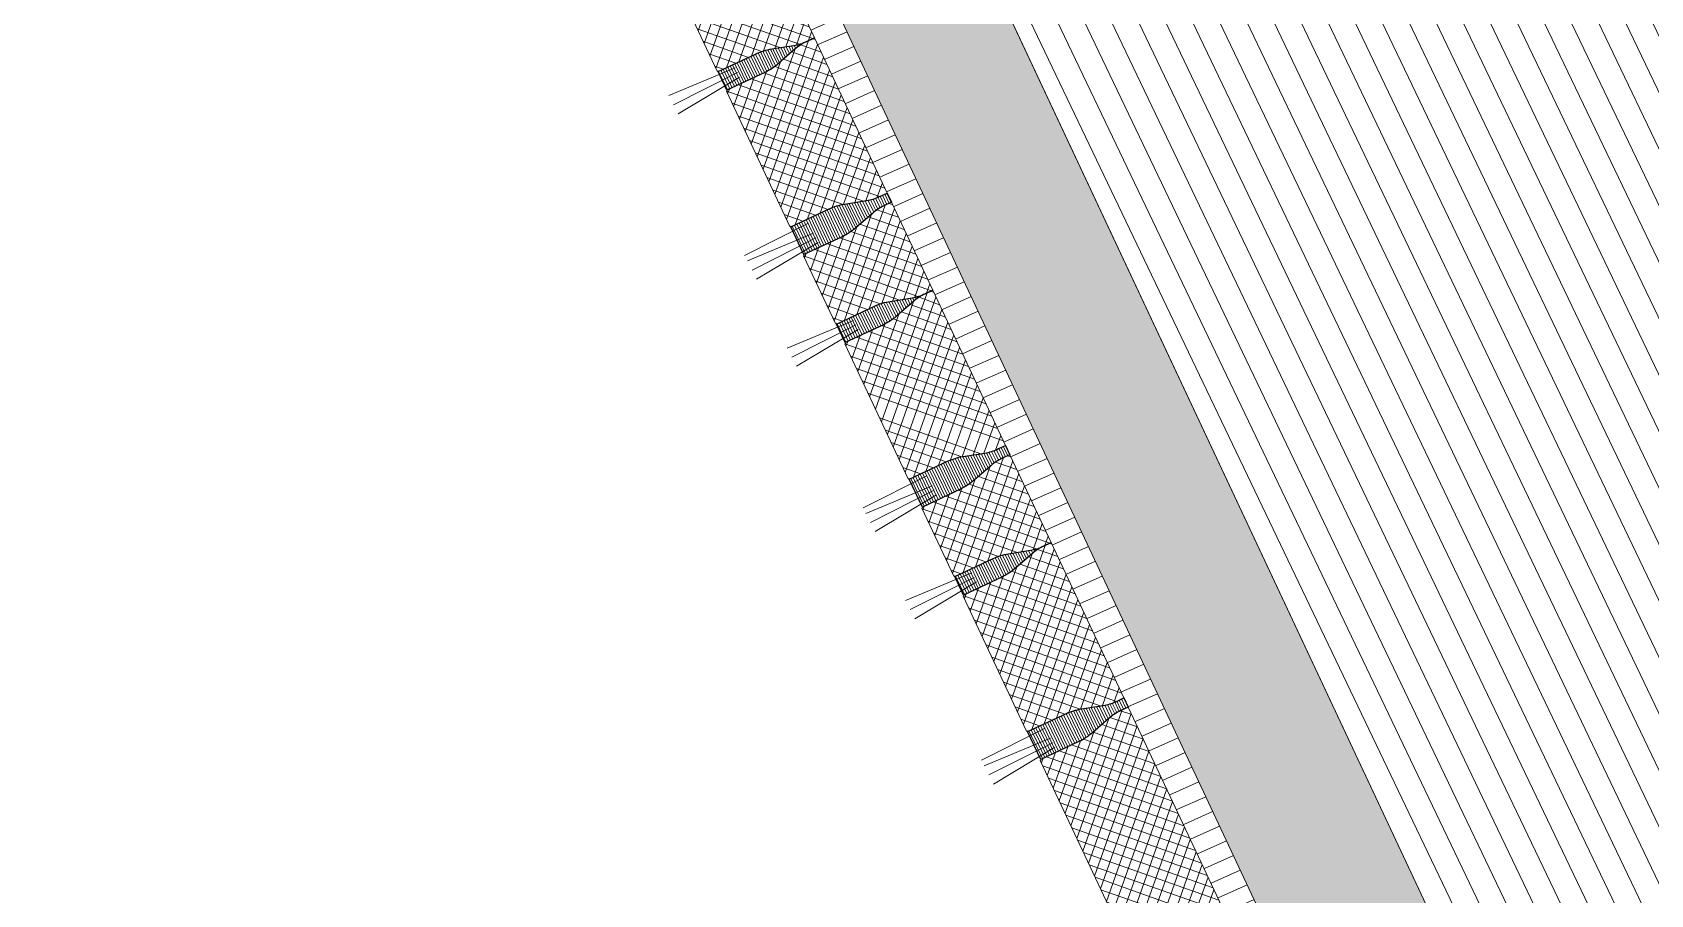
# Model space of a CAD drawing. Header units: metres. Extents: x 679304 to 680626, y 2747329 to 2750056.
# Drawn here: x 679488.645 to 679490.226, y 2747424.231 to 2747425.074 of the extents above; entities that cross this region are included whole.
import ezdxf

# ---------------------------------------------------------------- set-up
doc = ezdxf.new("R2010")
doc.units = ezdxf.units.M
doc.layers.add('-aux', color=50, linetype='Continuous', plot=False)
for name, color, linetype, lineweight in [('02-L-projecció', 6, 'Continuous', 5), ('02-L-seccionat', 4, 'Continuous', 5), ('1-L-GESPA', 64, 'Continuous', 0), ('3-TR Formigó', 252, 'Continuous', 0), ('3-TR terra compactada', 45, 'Continuous', 0), ('3-TR Tot-u', 37, 'Continuous', 0)]:
    doc.layers.add(name, color=color, linetype=linetype, lineweight=lineweight)
doc.layers.add('3- TR terra vegetal', color=253, linetype='Continuous', lineweight=0, true_color=0xbea68e)
doc.layers.add('3-TR sorra granitica', color=254, linetype='Continuous', lineweight=0, true_color=0xf2dac9)

# ---------------------------------------------------------------- blocks, each defined once
blk = doc.blocks.new('Font')
at = {"layer": '3- TR terra vegetal'}
h = blk.add_hatch(dxfattribs=at)
h.set_pattern_fill('_USER', color=256, scale=0.0025, angle=-18.20445689477926, style=0, pattern_type=0)
h.set_pattern_definition([(0.0715857154418002, (-43.60985330305993, 27.24598799529486), (-3.123515267e-06, 0.0024999980487297), [])])
edge = h.paths.add_edge_path()
edge.add_line((3.713287310674786, -4.708777938503772), (3.703287616837769, -4.708700009621679))
edge.add_line((3.703287616372108, -4.708700009621679), (3.703351483680307, -4.700504479464143))
edge.add_arc((3.654935399536043, -4.700127162970602), 0.0484175548952806, 359.5534912166783, 375.5525103427903)
edge.add_line((3.701580152381211, -4.687145380070433), (3.695795315317809, -4.66635992960073))
edge.add_arc((3.750847561284899, -4.65103823877871), 0.0571445887850234, 179.5534943690462, 195.5525134952646, ccw=False)
edge.add_line((3.69370470708236, -4.650592915946617), (3.694025218952447, -4.609465393936261))
edge.add_line((3.694025218952447, -4.60946539370343), (3.724095184821635, -4.609699732623994))
edge.add_line((3.724095184821635, -4.609699732623994), (3.723774671088904, -4.650827256031334))
edge.add_arc((3.66663181874901, -4.650381937157362), 0.0571445876364654, 343.55447941519253, 359.5534985415034, ccw=False)
edge.add_line((3.721438584383577, -4.666559771867468), (3.715330503880977, -4.68725253897719))
edge.add_arc((3.761767257470637, -4.700959722977131), 0.0484175483813429, 163.5544725454816, 179.5534916716945)
edge.add_line((3.713351178914308, -4.700582407414913), (3.713287309743463, -4.708777938969433))
edge.add_line((3.713287310674786, -4.708777938503772), (3.703287616837769, -4.708700009621679))
h = blk.add_hatch(dxfattribs=at)
h.set_pattern_fill('_USER', color=256, scale=0.0025, angle=-18.20445689477926, style=0, pattern_type=0)
h.set_pattern_definition([(0.0715857154418002, (-43.24244709918275, 27.24312825128436), (-3.123515267e-06, 0.0024999980487297), [])])
edge = h.paths.add_edge_path()
edge.add_line((3.88077338784933, -4.710083250887691), (3.880837256088852, -4.701887721195816))
edge.add_arc((3.832421171944588, -4.701510406099259), 0.048417555115193, 359.5534931793446, 375.5525123054567)
edge.add_line((3.879065923392772, -4.688528621103614), (3.873281087726354, -4.667743169702589))
edge.add_arc((3.928333336953073, -4.652421475388109), 0.0571445925419343, 179.5534972539193, 195.5525163801378, ccw=False)
edge.add_line((3.871190479956567, -4.651976155117154), (3.871510993223637, -4.610848634969443))
edge.add_line((3.871510992757976, -4.610848635202273), (3.891581261530518, -4.611005046172067))
edge.add_line((3.891581262461841, -4.611005046404898), (3.891260750126093, -4.652132566552609))
edge.add_arc((3.834117884282022, -4.651687242556363), 0.0571446002038041, 343.55447450271583, 359.5534936290267, ccw=False)
edge.add_line((3.888924661558121, -4.66786508494988), (3.882816581055521, -4.68855785112828))
edge.add_arc((3.929253331851214, -4.702265037223696), 0.0484175469721637, 163.5544702963147, 179.5534894225274)
edge.add_line((3.88083725515753, -4.701887719333171), (3.880773387150838, -4.710083250887691))
h = blk.add_hatch(dxfattribs=at)
h.set_pattern_fill('_USER', color=256, scale=0.0025, angle=-18.20445689477926, style=0, pattern_type=0)
h.set_pattern_definition([(0.0715857154418002, (-43.33740738267079, 27.24385765288025), (-3.123515267e-06, 0.0024999980487297), [])])
edge = h.paths.add_edge_path()
edge.add_line((3.985733231995254, -4.710908280685544), (3.975733538158237, -4.710830351803451))
edge.add_line((3.975733537226915, -4.710830351803451), (3.975797404535114, -4.702634821645915))
edge.add_arc((3.927381319925189, -4.702257505152374), 0.0484175548952806, 359.5534912166783, 375.5525103427903)
edge.add_line((3.974026072304695, -4.689275722019374), (3.968241235241293, -4.668490271549671))
edge.add_arc((4.023293481674045, -4.653168580960482), 0.0571445887850234, 179.5534943690462, 195.5525134952646, ccw=False)
edge.add_line((3.966150628402829, -4.652723257895559), (3.966471140272915, -4.611595735885202))
edge.add_line((3.966471140738576, -4.611595735885202), (3.996541106607764, -4.611830074805766))
edge.add_line((3.996541105210781, -4.611830074805766), (3.996220591478049, -4.652957598213106))
edge.add_arc((3.939077739138156, -4.652512279339134), 0.0571445876364654, 343.55447941519253, 359.5534985415034, ccw=False)
edge.add_line((3.993884504772722, -4.668690114282071), (3.987776424270123, -4.689382881391793))
edge.add_arc((4.034213178325444, -4.703090065158903), 0.0484175483813429, 163.5544725454816, 179.5534916716945)
edge.add_line((3.985797100234776, -4.702712749596685), (3.985733231063932, -4.710908281151205))
edge.add_line((3.985733231995254, -4.710908280685544), (3.975733538158237, -4.710830351803451))
h = blk.add_hatch(dxfattribs=at)
h.set_pattern_fill('_USER', color=256, scale=0.0025, angle=-18.20445689477926, style=0, pattern_type=0)
h.set_pattern_definition([(0.0715857154418002, (-43.55863729352131, 27.24559587752447), (-3.123515267e-06, 0.0024999980487297), [])])
edge = h.paths.add_edge_path()
edge.add_line((4.153219418600201, -4.712199442088603), (4.153283287305384, -4.704003911465406))
edge.add_arc((4.104867205955088, -4.70362659683451), 0.0484175517981069, 359.5534936998192, 375.5525128259312)
edge.add_line((4.151511954609304, -4.690644812770187), (4.145727118477225, -4.669859360903501))
edge.add_arc((4.200779368169605, -4.654537667520344), 0.0571445923220219, 179.5534955909885, 195.552514717207, ccw=False)
edge.add_line((4.143636511173099, -4.654092346318066), (4.143957023043185, -4.612964825704693))
edge.add_line((4.143957022577524, -4.612964825704693), (4.164027292281389, -4.613121238537132))
edge.add_line((4.164027292281389, -4.613121238537132), (4.16370677947998, -4.654248758684843))
edge.add_arc((4.106563918292522, -4.653803437948226), 0.0571445964025059, 343.5544773285306, 359.55349645484154, ccw=False)
edge.add_line((4.16137069184333, -4.669981276383623), (4.155262611340731, -4.690674043027684))
edge.add_arc((4.201699360739439, -4.704381228424608), 0.0484175436623349, 163.554469714725, 179.5534888409379)
edge.add_line((4.153283286374062, -4.704003910068422), (4.15321941813454, -4.712199442088603))
h = blk.add_hatch(dxfattribs=at)
h.set_pattern_fill('_USER', color=256, scale=0.0025, angle=-18.20445689477926, style=0, pattern_type=0)
h.set_pattern_definition([(0.0715857154418002, (-43.06496135145425, 27.24174146144651), (-3.123515267e-06, 0.0024999980487297), [])])
edge = h.paths.add_edge_path()
edge.add_line((4.258179261349141, -4.713024472352117), (4.248179567512124, -4.712946543470025))
edge.add_line((4.248179567512124, -4.712946543470025), (4.248243434820324, -4.704751013312488))
edge.add_arc((4.199827350210398, -4.704373696353286), 0.0484175548952806, 359.5534912166783, 375.5525103427903)
edge.add_line((4.246472103521227, -4.691391913685947), (4.240687266457825, -4.670606463216245))
edge.add_arc((4.295739511959254, -4.655284771928563), 0.0571445887850234, 179.5534943690462, 195.5525134952646, ccw=False)
edge.add_line((4.238596659153699, -4.654839449329301), (4.238917171023786, -4.613711927318945))
edge.add_line((4.238917170092463, -4.613711927784606), (4.268987135961651, -4.61394626670517))
edge.add_line((4.268987135961651, -4.613946266006678), (4.26866662222892, -4.655073789414018))
edge.add_arc((4.211523769889026, -4.654628471005707), 0.0571445876364654, 343.55447941519253, 359.5534985415034, ccw=False)
edge.add_line((4.266330535523593, -4.670806305482983), (4.260222455020993, -4.691499072592705))
edge.add_arc((4.306659209076315, -4.705206256825476), 0.0484175483813429, 163.5544725454816, 179.5534916716945)
edge.add_line((4.258243131451308, -4.704828941030427), (4.258179262280464, -4.713024472584947))
edge.add_line((4.258179261349141, -4.713024472352117), (4.248179567512124, -4.712946543470025))
h = blk.add_hatch(dxfattribs=at)
h.set_pattern_fill('_USER', color=256, scale=0.0025, angle=-18.20445689477926, style=0, pattern_type=0)
h.set_pattern_definition([(0.0715857154418002, (-43.2861913186498, 27.24347265996039), (-3.123515267e-06, 0.0024999980487297), [])])
edge = h.paths.add_edge_path()
edge.add_line((4.425665394868701, -4.71432265965268), (4.425729263573884, -4.706127129029482))
edge.add_arc((4.377313181292265, -4.705749814398586), 0.0484175517981069, 359.5534936998192, 375.5525128259312)
edge.add_line((4.423957931343466, -4.692768030334264), (4.418173095211386, -4.671982578467577))
edge.add_arc((4.473225344438105, -4.656660885317251), 0.0571445923220219, 179.5534955909885, 195.552514717207, ccw=False)
edge.add_line((4.416082486510276, -4.656215563882142), (4.416402998380362, -4.615088043268769))
edge.add_line((4.416402998846024, -4.615088043268769), (4.436473268549889, -4.615244456101208))
edge.add_line((4.436473268084228, -4.615244456101208), (4.436152755282819, -4.656371976248919))
edge.add_arc((4.379009894561022, -4.655926655046641), 0.0571445964025059, 343.5544773285306, 359.55349645484154, ccw=False)
edge.add_line((4.433816667646169, -4.672104493714869), (4.42770858714357, -4.692797260358929))
edge.add_arc((4.474145335610955, -4.706504445988684), 0.0484175436623349, 163.554469714725, 179.5534888409379)
edge.add_line((4.425729262176901, -4.706127127632498), (4.425665393937379, -4.71432265965268))
at = {"layer": '3-TR Formigó'}
h = blk.add_hatch(dxfattribs=at)
h.set_pattern_fill('ANSI37', color=256, scale=0.003, angle=-18.27580023555104, style=0)
h.set_pattern_definition([(45.00024237466997, (-39.85084655275569, 26.45492344186641), (-0.0067352205821938, 0.0067351635992895), []), (135.0002423746698, (-39.85084655275569, 26.45492344186641), (-0.0067351635992895, -0.0067352205821938), [])])
edge = h.paths.add_edge_path()
edge.add_line((3.703287640586495, -4.708696604240685), (3.703351510455831, -4.700501072686165))
edge.add_arc((3.65493542747572, -4.700123759917914), 0.0484175536757299, 359.5534954021102, 375.5525145284991)
edge.add_line((3.701580177526921, -4.687141973525285), (3.695795339532196, -4.66635652584955))
edge.add_arc((3.750847589690238, -4.651034836657345), 0.0571445918819703, 179.5534922650939, 195.5525113913762, ccw=False)
edge.add_line((3.693704733159393, -4.650589511496946), (3.694025217555463, -4.609465486602857))
edge.add_line((3.694025217555463, -4.609465486370027), (3.693228036165237, -4.609459273982793))
edge.add_line((3.693228036165237, -4.609459273982793), (3.69323461363092, -4.608615223783999))
edge.add_line((3.693234613165259, -4.608615223783999), (3.493669224437326, -4.607059984467923))
edge.add_line((3.493669223971664, -4.607059984467923), (3.493662645108997, -4.607904035598039))
edge.add_line((3.493662645574659, -4.607904035598039), (3.492865465581417, -4.607897819019854))
edge.add_line((3.492865465115755, -4.607897819485515), (3.492544980254024, -4.649021847173571))
edge.add_arc((3.435402118135243, -4.648576527833938), 0.0571445978117866, 343.5544792342226, 359.553498360505, ccw=False)
edge.add_line((3.490208893083035, -4.664754365105181), (3.484100811183452, -4.685447131749242))
edge.add_arc((3.530537570826709, -4.699154313653707), 0.0484175528540868, 163.5544773345225, 179.5534964609114)
edge.add_line((3.482121488079428, -4.698777001351118), (3.482057619839906, -4.706972530577331))
edge.add_line((3.482057620305567, -4.706972530577331), (3.703287641284987, -4.708696604240685))
h = blk.add_hatch(dxfattribs=at)
h.set_pattern_fill('ANSI37', color=256, scale=0.003, angle=-18.27580023555104, style=0)
h.set_pattern_definition([(45.00024237466997, (-39.25221062870696, 26.45026178425178), (-0.0067352205821938, 0.0067351635992895), []), (135.0002423746698, (-39.25221062870696, 26.45026178425178), (-0.0067351635992895, -0.0067352205821938), [])])
edge = h.paths.add_edge_path()
edge.add_line((3.880773413926362, -4.710079684387892), (3.880837281700223, -4.701884154696017))
edge.add_arc((3.832421193365007, -4.701506836339831), 0.0484175597601212, 359.5534894544952, 375.5525085808841)
edge.add_line((3.879065950401127, -4.688525053206831), (3.873281113104894, -4.667739605996757))
edge.add_arc((3.92833336116746, -4.652417915407568), 0.0571445904433395, 179.5534941485199, 195.5525132748023, ccw=False)
edge.add_line((3.871190505567938, -4.651972591876983), (3.871510989032685, -4.610848566982895))
edge.add_line((3.871510989498347, -4.610848566982895), (3.870713808573782, -4.610842353664338))
edge.add_line((3.870713808108121, -4.610842353664338), (3.870720386039465, -4.609998303931206))
edge.add_line((3.870720386039465, -4.609998304164037), (3.724898943211883, -4.60886189690791))
edge.add_line((3.724898943211883, -4.60886189690791), (3.724892366677522, -4.609705949900671))
edge.add_line((3.724892366677522, -4.609705949667841), (3.724095184821635, -4.609699732623994))
edge.add_line((3.724095184821635, -4.609699732623994), (3.723774700425565, -4.650823761243373))
edge.add_arc((3.66663184762001, -4.650378439109772), 0.0571445881280356, 343.5544760966207, 359.5534952229031, ccw=False)
edge.add_line((3.721438612788915, -4.666556276846677), (3.715330532286316, -4.687249045353382))
edge.add_arc((3.761767289135605, -4.70095623191446), 0.048417551936377, 163.5544711686105, 179.5534902949993)
edge.add_line((3.713351207319647, -4.700578914722427), (3.713287338148802, -4.70877444348298))
edge.add_line((3.713287337683141, -4.70877444371581), (3.880773413926362, -4.710079684387892))
h = blk.add_hatch(dxfattribs=at)
h.set_pattern_fill('ANSI37', color=256, scale=0.003, angle=-18.27580023555104, style=0)
h.set_pattern_definition([(45.00024237466997, (-39.25221065571532, 26.45025821821764), (-0.0067352205821938, 0.0067351635992895), []), (135.0002423746698, (-39.25221065571532, 26.45025821821764), (-0.0067351635992895, -0.0067352205821938), [])])
edge = h.paths.add_edge_path()
edge.add_line((3.975733561906963, -4.71082685352303), (3.97579743200913, -4.702631322899833))
edge.add_arc((3.927381339017301, -4.702254013624042), 0.048417562628183, 359.5534999889228, 375.5525191153118)
edge.add_line((3.974026096984744, -4.689272221177816), (3.968241259921342, -4.668486775364726))
edge.add_arc((4.023293509613722, -4.653165085706859), 0.0571445918819703, 179.5534922650939, 195.5525113913762, ccw=False)
edge.add_line((3.966150653082877, -4.652719760779291), (3.966471137013286, -4.611595735419541))
edge.add_line((3.966471137013286, -4.611595735419541), (3.965673956088721, -4.611589522566646))
edge.add_line((3.965673956088721, -4.611589522566646), (3.965680534485727, -4.610745471902191))
edge.add_line((3.965680534485727, -4.610745472135022), (3.892384965904057, -4.610174271510913))
edge.add_line((3.892384965904057, -4.610174271510913), (3.892378387507051, -4.611018321709707))
edge.add_line((3.892378387507051, -4.611018321709707), (3.891581205883994, -4.611012105131521))
edge.add_line((3.891581206116825, -4.611012105131521), (3.891260722419247, -4.652136134682223))
edge.add_arc((3.834117871709167, -4.651690814178436), 0.0571445862273865, 343.55447750952925, 359.5534966358117, ccw=False)
edge.add_line((3.888924635481089, -4.667868649587035), (3.882816554047167, -4.68856141809374))
edge.add_arc((3.92925331229344, -4.702268603257834), 0.048417553345556, 163.5544734177782, 179.5534925441672)
edge.add_line((3.880837229080498, -4.701891287695616), (3.880773361772298, -4.710086817853152))
edge.add_line((3.880773361772298, -4.710086817853152), (3.975733561441302, -4.7108268532902))
h = blk.add_hatch(dxfattribs=at)
h.set_pattern_fill('ANSI37', color=256, scale=0.003, angle=-18.27580023555104, style=0)
h.set_pattern_definition([(45.00024237466997, (-38.97976459795609, 26.44814559398219), (-0.0067352205821938, 0.0067351635992895), []), (135.0002423746698, (-38.97976459795609, 26.44814559398219), (-0.0067351635992895, -0.0067352205821938), [])])
edge = h.paths.add_edge_path()
edge.add_line((4.153219445142894, -4.712195875588804), (4.153283312916755, -4.704000345896929))
edge.add_arc((4.104867222718894, -4.703623023815453), 0.048417560868884, 359.5534842875912, 375.5525034139801)
edge.add_line((4.151511983014643, -4.690641244407743), (4.145727144554257, -4.669855797663331))
edge.add_arc((4.20077939145267, -4.65453410660848), 0.0571445904433395, 179.5534941485199, 195.5525132748023, ccw=False)
edge.add_line((4.143636537250131, -4.654088783543556), (4.143957020714879, -4.612964758183807))
edge.add_line((4.143957020714879, -4.612964758183807), (4.143159839790314, -4.612958544399589))
edge.add_line((4.143159839790314, -4.612958544399589), (4.143166417721658, -4.612114494666457))
edge.add_line((4.143166417721658, -4.612114494666457), (3.997344974894076, -4.610978088807314))
edge.add_line((3.997344973962754, -4.610978088807314), (3.997338397428393, -4.611822142265737))
edge.add_line((3.997338398359715, -4.611822142032906), (3.996541216503828, -4.611815923592075))
edge.add_line((3.996541215572506, -4.611815923824906), (3.996220731176435, -4.652939953841269))
edge.add_arc((3.93907788163051, -4.652494631242007), 0.0571445848182067, 343.5544756038509, 359.55349473013337, ccw=False)
edge.add_line((3.993884644005447, -4.66867246851325), (3.987776563502848, -4.689365235622972))
edge.add_arc((4.034213320817798, -4.703072420321404), 0.0484175516906421, 163.5544731269836, 179.5534922533725)
edge.add_line((3.985797238536179, -4.702695104759186), (3.985733368434011, -4.710890634451061))
edge.add_line((3.985733368899673, -4.710890634451061), (4.153219445608556, -4.712195875588804))
h = blk.add_hatch(dxfattribs=at)
h.set_pattern_fill('ANSI37', color=256, scale=0.003, angle=-18.27580023555104, style=0)
h.set_pattern_definition([(45.00024237466997, (-38.97976462496444, 26.4481420267839), (-0.0067352205821938, 0.0067351635992895), []), (135.0002423746698, (-38.97976462496444, 26.4481420267839), (-0.0067351635992895, -0.0067352205821938), [])])
edge = h.paths.add_edge_path()
edge.add_line((4.248179591726511, -4.712943044956773), (4.248243461828678, -4.704747514333575))
edge.add_arc((4.199827369768172, -4.704370205290615), 0.048417562628183, 359.5534999889228, 375.5525191153118)
edge.add_line((4.246472127269953, -4.691388412844389), (4.240687290206551, -4.6706029670313))
edge.add_arc((4.295739540830254, -4.655281277373433), 0.0571445918819703, 179.5534922650939, 195.5525113913762, ccw=False)
edge.add_line((4.238596684299409, -4.654835952445864), (4.238917168229818, -4.613711927086114))
edge.add_line((4.238917168229818, -4.613711927086114), (4.238119987305253, -4.613705714233219))
edge.add_line((4.238119987305253, -4.613705714233219), (4.238126565702259, -4.612861663568764))
edge.add_line((4.238126565702259, -4.612861663568764), (4.164830997120589, -4.612290462944656))
edge.add_line((4.164830997120589, -4.612290463177487), (4.164824418723583, -4.61313451337628))
edge.add_line((4.16482441779226, -4.613134512910619), (4.164027236169204, -4.613128296332433))
edge.add_line((4.164027236402034, -4.613128296565264), (4.163706752704456, -4.654252326115965))
edge.add_arc((4.106563902460038, -4.653807005612179), 0.0571445862273865, 343.55447750952925, 359.5534966358117, ccw=False)
edge.add_line((4.161370665300637, -4.669984840787947), (4.155262583866715, -4.690677609294652))
edge.add_arc((4.201699342578649, -4.704384794458746), 0.048417553345556, 163.5544734177782, 179.5534925441672)
edge.add_line((4.15328326029703, -4.704007479362189), (4.15321939298883, -4.712203009519726))
edge.add_line((4.153219392523169, -4.712203009286895), (4.248179592192173, -4.712943044723942))
h = blk.add_hatch(dxfattribs=at)
h.set_pattern_fill('ANSI37', color=256, scale=0.003, angle=-18.27580023555104, style=0)
h.set_pattern_definition([(45.00024237466997, (-38.70731862168759, 26.44602237665095), (-0.0067352205821938, 0.0067351635992895), []), (135.0002423746698, (-38.70731862168759, 26.44602237665095), (-0.0067351635992895, -0.0067352205821938), [])])
edge = h.paths.add_edge_path()
edge.add_line((4.425665420480072, -4.71431909315288), (4.425729288253933, -4.706123563461005))
edge.add_arc((4.377313198521733, -4.705746240913867), 0.048417560868884, 359.5534842875912, 375.5525034139801)
edge.add_line((4.423957957886159, -4.692764461738988), (4.418173119425773, -4.671979014994576))
edge.add_arc((4.473225367255508, -4.656657324172556), 0.0571445904433395, 179.5534941485199, 195.5525132748023, ccw=False)
edge.add_line((4.41608251305297, -4.656212001107633), (4.416402996517717, -4.615087975747883))
edge.add_line((4.416402995586395, -4.615087975747883), (4.41560581466183, -4.615081761963665))
edge.add_line((4.415605815593153, -4.615081761730834), (4.415612393524497, -4.614237711997702))
edge.add_line((4.415612392593175, -4.614237712230533), (4.269790949765592, -4.61310130637139))
edge.add_line((4.269790950696915, -4.61310130637139), (4.269784374162554, -4.613945359829813))
edge.add_line((4.269784373231232, -4.613945359364151), (4.268987191375344, -4.613939140923321))
edge.add_line((4.268987191375344, -4.613939140923321), (4.268666706979274, -4.655063170939683))
edge.add_arc((4.211523856967687, -4.654617848573252), 0.0571445848182067, 343.5544756038509, 359.55349473013337, ccw=False)
edge.add_line((4.266330620273947, -4.670795686077326), (4.260222539771348, -4.691488453187048))
edge.add_arc((4.306659295689314, -4.705195637885481), 0.0484175516906421, 163.5544731269836, 179.5534922533725)
edge.add_line((4.258243214804679, -4.704818322090432), (4.258179344702512, -4.713013851782307))
edge.add_line((4.258179344702512, -4.713013852247968), (4.425665421411395, -4.714319093385711))
h = blk.add_hatch(dxfattribs=at)
h.set_pattern_fill('ANSI37', color=256, scale=0.003, angle=-18.27580023555104, style=0)
h.set_pattern_definition([(45.00024237466997, (-38.70731864962727, 26.44601880945265), (-0.0067352205821938, 0.0067351635992895), []), (135.0002423746698, (-38.70731864962727, 26.44601880945265), (-0.0067351635992895, -0.0067352205821938), [])])
edge = h.paths.add_edge_path()
edge.add_line((4.52062556752935, -4.715066262520849), (4.520689437631517, -4.706870731897652))
edge.add_arc((4.47227334510535, -4.70649342238903), 0.048417562628183, 359.5534999889228, 375.5525191153118)
edge.add_line((4.518918103538453, -4.693511630408465), (4.513133266475051, -4.672726184595376))
edge.add_arc((4.56818551570177, -4.657404494937509), 0.0571445918819703, 179.5534922650939, 195.5525113913762, ccw=False)
edge.add_line((4.511042659170925, -4.65695917000994), (4.511363143101334, -4.615835144650191))
edge.add_line((4.511363143101334, -4.615835144650191), (4.510565962176769, -4.615828931797295))
edge.add_line((4.510565963108092, -4.615828931797295), (4.510572541505098, -4.614984881132841))
edge.add_line((4.510572540573775, -4.614984881132841), (4.437276971992105, -4.614413680508732))
edge.add_line((4.437276971992105, -4.614413680508732), (4.437270393595099, -4.615257730707526))
edge.add_line((4.437270393595099, -4.615257730241864), (4.436473211972042, -4.615251513663679))
edge.add_line((4.436473211739212, -4.61525151412934), (4.436152728041633, -4.656375543680042))
edge.add_arc((4.379009877331554, -4.655930222943425), 0.0571445862273865, 343.55447750952925, 359.5534966358117, ccw=False)
edge.add_line((4.433816641103476, -4.672108058352023), (4.427708559669554, -4.692800826858729))
edge.add_arc((4.474145318847149, -4.706508012022823), 0.048417553345556, 163.5544734177782, 179.5534925441672)
edge.add_line((4.425729235168546, -4.706130696926265), (4.425665367860347, -4.714326227083802))
edge.add_line((4.425665368791669, -4.714326226850971), (4.520625568460673, -4.715066262288019))
at = {"layer": '3-TR sorra granitica'}
h = blk.add_hatch(dxfattribs=at)
h.set_pattern_fill('LINE', color=256, scale=0.005, angle=69.79554310522073, style=0)
h.set_pattern_definition([(88.07158571544174, (23.4717214233242, 244.2306402493268), (-0.0158660092037632, 0.0005342068383153), [])])
h.paths.add_polyline_path([(2.601884067524224, -4.731481701368466), (6.228175832424312, -4.759716402739286), (6.228409408126026, -4.72971731191501), (2.6018448760733, -4.700113101396709)])
at = {"layer": '3-TR terra compactada'}
h = blk.add_hatch(dxfattribs=at)
h.set_pattern_fill('LINE', color=256, scale=0.0075, style=0)
h.set_pattern_definition([(1.59e-14, (-1.593001680448651, -7.350061897188425), (0, 0.0238125), [])])
h.paths.add_polyline_path([(-1.508667595218867, -4.250939326127991), (-1.508447191212326, -6.704957016278058), (6.136759905610233, -6.704957016278058), (6.135588984936475, -5.109001578297466), (5.855858366005122, -5.107042916119098), (5.777410773560404, -4.906426052562892), (2.851725396700203, -4.883444252656772), (2.851790635846555, -6.090015882160514), (2.851790635846555, -6.440016357228159), (0.3015535152517259, -6.44002101290971), (0.3017738847993314, -6.090021013282239), (1.392239173408597, -6.090021080803126), (0.8764049969613552, -4.267781088594347)])
at = {"layer": '3-TR Tot-u'}
h = blk.add_hatch(dxfattribs=at)
h.set_pattern_fill('EARTH', color=256, scale=0.005, angle=-84.07414778341365)
h.set_pattern_definition([(275.9258522165863, (0.0002203709445894, -5.900061896070837), (0.0348582512672567, -0.0283024260194916), [0.03175, -0.03175]), (275.9258522165863, (0.0120629970915616, -5.89883267879486), (0.0348582512672567, -0.0283024260194916), [0.03175, -0.03175]), (275.9258522165863, (0.0239056241698563, -5.897603461518883), (0.0348582512672567, -0.0283024260194916), [0.03175, -0.03175]), (5.925852216586341, (0.0282629053108394, -5.901141264708712), (0.0283024260194916, 0.0348582512672567), [0.03175, -0.03175]), (5.925852216586341, (0.0294921235181391, -5.912983891554176), (0.0283024260194916, 0.0348582512672567), [0.03175, -0.03175]), (5.925852216586341, (0.0307213398627937, -5.924826518632471), (0.0283024260194916, 0.0348582512672567), [0.03175, -0.03175])])
h.paths.add_polyline_path([(5.664110153447836, -4.755324530415236), (2.602048213128, -4.731478434056043), (2.6017199261114, -4.767613416537642), (2.851725396700203, -4.883444252656772), (5.605304351076483, -4.90508601325564)])
at = {"layer": '-aux'}
for points in [[(3.713287310674786, -4.708777938503772), (3.703287616372108, -4.708700009621679), (3.703351483680307, -4.700504479464143, 0.0699225111475427), (3.701580152381211, -4.687145380070433), (3.695795315317809, -4.666359929833561, -0.0699225111480096), (3.69370470708236, -4.650592915946617), (3.694025218952447, -4.60946539370343), (3.724095184821635, -4.609699732623994), (3.723774671088904, -4.650827256031334, -0.0699225111484148), (3.721438584383577, -4.666559771867468), (3.715330503880977, -4.68725253874436, 0.0699225111479849), (3.713351178914308, -4.700582407414913), (3.713287310674786, -4.708777938503772), (3.703287616372108, -4.708700009621679)], [(3.880773386918008, -4.71008325042203), (3.88077338784933, -4.710083250887691), (3.880837256088852, -4.701887720962986, 0.0699225111475427), (3.879065923392772, -4.688528621103614), (3.873281087726354, -4.66774316993542, -0.0699225111480096), (3.871190479956567, -4.651976155117154), (3.871510992757976, -4.610848635202273), (3.891581262461841, -4.611005046404898), (3.891260749194771, -4.652132566552609, -0.0699225111484148), (3.888924661558121, -4.66786508494988), (3.882816580124199, -4.68855785112828, 0.0699225111479849), (3.88083725515753, -4.701887719333171), (3.880773386918008, -4.71008325042203), (3.88077338784933, -4.710083250887691)], [(3.985733231995254, -4.710908280685544), (3.975733537226915, -4.710830351803451), (3.975797405000776, -4.702634821645915, 0.0699225111475427), (3.974026072304695, -4.689275722019374), (3.968241235241293, -4.668490271549671, -0.0699225111480096), (3.966150628402829, -4.652723257895559), (3.966471140738576, -4.611595735885202), (3.996541105210781, -4.611830074805766), (3.996220592409372, -4.652957598445937, -0.0699225111484148), (3.993884504772722, -4.668690114282071), (3.987776425201445, -4.689382880926132, 0.0699225111479849), (3.985797100234776, -4.702712749596685), (3.985733231995254, -4.710908280685544), (3.975733537226915, -4.710830351803451)], [(4.15321941813454, -4.712199442088603), (4.153219418600201, -4.712199442088603), (4.153283287305384, -4.704003911465406, 0.0699225111475427), (4.151511954609304, -4.690644812770187), (4.145727118477225, -4.669859360903501, -0.0699225111480096), (4.143636511173099, -4.654092346318066), (4.143957022577524, -4.612964825704693), (4.164027292281389, -4.613121238537132), (4.16370677947998, -4.654248758684843, -0.0699225111484148), (4.16137069184333, -4.669981276383623), (4.155262612272053, -4.690674043260514, 0.0699225111479849), (4.153283286374062, -4.704003910068422), (4.15321941813454, -4.712199442088603), (4.153219418600201, -4.712199442088603)], [(4.258179261349141, -4.713024472352117), (4.248179567512124, -4.712946543470025), (4.248243434820324, -4.704751013312488, 0.0699225111475427), (4.246472103521227, -4.691391913685947), (4.240687265526503, -4.670606463216245, -0.0699225111480096), (4.238596659153699, -4.654839449329301), (4.238917170092463, -4.613711927784606), (4.268987135961651, -4.613946266006678), (4.26866662222892, -4.655073789414018, -0.0699225111484148), (4.266330535523593, -4.670806305482983), (4.260222455020993, -4.691499072592705, 0.0699225111479849), (4.258243131451308, -4.704828941030427), (4.258179261349141, -4.713024472352117), (4.248179567512124, -4.712946543470025)], [(4.425665393937379, -4.714322659419849), (4.425665394868701, -4.71432265965268), (4.425729263108223, -4.706127128563821, 0.0699225111475427), (4.423957931343466, -4.692768030334264), (4.418173094280064, -4.671982578234747, -0.0699225111480096), (4.416082486510276, -4.656215563882142), (4.416402998846024, -4.615088043268769), (4.436473268084228, -4.615244456101208), (4.436152755282819, -4.656371976248919, -0.0699225111484148), (4.433816667646169, -4.672104493714869), (4.42770858714357, -4.69279726082459, 0.0699225111479849), (4.425729262176901, -4.706127127632498), (4.425665393937379, -4.714322659419849), (4.425665394868701, -4.71432265965268)]]:
    blk.add_lwpolyline(points, format="xyb", dxfattribs=at)
at = {"layer": '02-L-projecció'}
blk.add_lwpolyline([(-1.508667595218867, -4.250939326127991), (-1.508447191212326, -6.704957016278058), (6.136759905610233, -6.704957016278058), (6.135588984936475, -5.109001578297466), (5.855858366005122, -5.107042916119098), (5.777410773560404, -4.906426052562892), (2.851725396700203, -4.883444252656772), (2.851790635846555, -6.090015882160514), (2.851790635846555, -6.440016357228159), (0.3015535152517259, -6.44002101290971), (0.3017738847993314, -6.090021013282239), (1.392239173408597, -6.090021080803126), (0.8764049969613552, -4.267781088594347)], close=True, dxfattribs=at)
for points in [[(6.228175833821296, -4.759716407163068), (2.601884069386869, -4.731481702532619)], [(6.135421223938465, -4.908994209952652), (2.851725396700203, -4.883444252656772)]]:
    blk.add_lwpolyline(points, dxfattribs=at)
at = {"layer": '02-L-seccionat'}
for points in [[(3.703287640586495, -4.708696604240685), (3.703351510688662, -4.700501072686165, 0.0699225111487571), (3.701580177526921, -4.687141973525285), (3.695795339532196, -4.666356526315212, -0.0699225111482901), (3.693704733159393, -4.650589511496946), (3.694025217555463, -4.609465486370027), (3.693228036165237, -4.609459273982793), (3.693234613165259, -4.608615223783999), (3.493669223971664, -4.607059984467923), (3.493662645574659, -4.607904035598039), (3.492865465115755, -4.607897819485515), (3.492544980719685, -4.64902184670791, -0.0699225111482901), (3.490208893083035, -4.664754365105181), (3.484100811183452, -4.685447132214903, 0.0699225111487571), (3.482121488079428, -4.698777001351118), (3.482057620305567, -4.706972530577331)], [(3.880773413926362, -4.710079684387892), (3.880837282165884, -4.701884154230356, 0.0699225111487571), (3.879065950401127, -4.688525053206831), (3.873281112872064, -4.667739605996757, -0.0699225111482901), (3.871190505567938, -4.651972591876983), (3.871510989498347, -4.610848566982895), (3.870713808108121, -4.610842353664338), (3.870720386039465, -4.609998304164037), (3.724898943211883, -4.60886189690791), (3.724892366677522, -4.609705949667841), (3.724095184821635, -4.609699732623994), (3.723774700425565, -4.650823761010542, -0.0699225111482901), (3.721438612788915, -4.666556276846677), (3.715330532751977, -4.687249045819044, 0.0699225111487571), (3.713351207319647, -4.700578914722427), (3.713287337683141, -4.70877444371581)], [(3.975733561906963, -4.71082685352303), (3.975797431543469, -4.702631322899833, 0.0699225111487571), (3.974026096984744, -4.689272221177816), (3.968241260852664, -4.668486775830388, -0.0699225111482901), (3.966150653082877, -4.652719760779291), (3.966471137013286, -4.611595735419541), (3.965673956088721, -4.611589522566646), (3.965680534485727, -4.610745472135022), (3.892384965904057, -4.610174271510913), (3.892378387507051, -4.611018321709707), (3.891581206116825, -4.611012105131521), (3.891260722186416, -4.652136134449392, -0.0699225111482901), (3.888924635481089, -4.667868649587035), (3.882816553581506, -4.68856141809374, 0.0699225111487571), (3.880837229080498, -4.701891287695616), (3.880773361772298, -4.710086817853152)], [(4.153219445142894, -4.712195875588804), (4.153283312916755, -4.704000345896929, 0.0699225111487571), (4.151511983014643, -4.690641244407743), (4.145727143622934, -4.669855797663331, -0.0699225111482901), (4.143636537250131, -4.654088783543556), (4.143957020714879, -4.612964758183807), (4.143159839790314, -4.612958544399589), (4.143166417721658, -4.612114494666457), (3.997344973962754, -4.610978088807314), (3.997338398359715, -4.611822142032906), (3.996541215572506, -4.611815923824906), (3.996220732107758, -4.652939953841269, -0.0699225111482901), (3.993884644005447, -4.66867246851325), (3.987776563968509, -4.689365235622972, 0.0699225111487571), (3.985797238536179, -4.702695104759186), (3.985733368899673, -4.710890634451061)], [(4.248179591726511, -4.712943044956773), (4.248243461828678, -4.704747514333575, 0.0699225111487571), (4.246472127269953, -4.691388412844389), (4.240687290206551, -4.670602966798469, -0.0699225111482901), (4.238596684299409, -4.654835952445864), (4.238917168229818, -4.613711927086114), (4.238119987305253, -4.613705714233219), (4.238126565702259, -4.612861663568764), (4.164830997120589, -4.612290463177487), (4.16482441779226, -4.613134512910619), (4.164027236402034, -4.613128296565264), (4.163706753402948, -4.654252326115965, -0.0699225111482901), (4.161370665300637, -4.669984840787947), (4.155262584798038, -4.690677609760314, 0.0699225111487571), (4.15328326029703, -4.704007479362189), (4.153219392523169, -4.712203009286895)], [(4.425665420480072, -4.71431909315288), (4.425729288719594, -4.706123562762513, 0.0699225111487571), (4.423957957886159, -4.692764461738988), (4.418173120357096, -4.671979015227407, -0.0699225111482901), (4.41608251305297, -4.656212001107633), (4.416402995586395, -4.615087975747883), (4.415605815593153, -4.615081761730834), (4.415612392593175, -4.614237712230533), (4.269790950696915, -4.61310130637139), (4.269784373231232, -4.613945359364151), (4.268987191375344, -4.613939140923321), (4.268666707910597, -4.655063171405345, -0.0699225111482901), (4.266330620273947, -4.670795686077326), (4.260222538840025, -4.691488453187048, 0.0699225111487571), (4.258243214804679, -4.704818322090432), (4.258179344702512, -4.713013852247968)], [(4.52062556752935, -4.715066262520849), (4.52068943856284, -4.706870731897652, 0.0699225111487571), (4.518918103538453, -4.693511630408465), (4.513133266475051, -4.672726184595376, -0.0699225111482901), (4.511042659170925, -4.65695917000994), (4.511363143101334, -4.615835144650191), (4.510565963108092, -4.615828931797295), (4.510572540573775, -4.614984881132841), (4.437276971992105, -4.614413680508732), (4.437270393595099, -4.615257730241864), (4.436473211739212, -4.61525151412934), (4.436152728274464, -4.656375543680042, -0.0699225111482901), (4.433816641103476, -4.672108058352023), (4.427708559669554, -4.69280082732439, 0.0699225111487571), (4.425729235168546, -4.706130696926265), (4.425665368791669, -4.714326226850971)]]:
    blk.add_lwpolyline(points, format="xyb", close=True, dxfattribs=at)
at = {"layer": '1-L-GESPA'}
for points in [[(3.692268553655594, -4.557368839159607), (3.69875355483964, -4.627168628154322)], [(3.702266294509172, -4.557156298076733), (3.703752425033599, -4.627062356565147)], [(3.712264034897089, -4.556943752802908), (3.708751297090202, -4.626956089399755)], [(3.718262680806219, -4.55681622819975), (3.719748812261968, -4.626722289482131)], [(3.871171445120126, -4.557841868605464), (3.87765644583851, -4.627641659229993)], [(3.881169184576719, -4.557629328221082), (3.882655316032469, -4.627535386942327)], [(3.891166927292943, -4.557416784577071), (3.887654188089072, -4.627429120242595)], [(3.964714474976062, -4.559499181341379), (3.971199475694447, -4.629298970103263)], [(3.974712215363979, -4.559286640491336), (3.976198346354067, -4.629192698746919)], [(3.984709955751895, -4.559074095217511), (3.981197217013686, -4.629086432047188)], [(3.990708601661026, -4.558946570614352), (3.992194733116775, -4.628852631431072)], [(4.143617449793964, -4.559961602091789), (4.15010245097801, -4.629761392716318)], [(4.153615190181881, -4.559749061241745), (4.155101321171969, -4.629655121359974)], [(4.163612931035459, -4.559536517597734), (4.160100193228572, -4.629548853496089)], [(4.237160505726933, -4.561615373007953), (4.243645505979657, -4.631415161769837)], [(4.247158245649188, -4.561402831692248), (4.248644377570599, -4.631308890413492)], [(4.257155986968427, -4.561190286651253), (4.253643247298896, -4.6312026232481)], [(4.263154632411897, -4.561062762048095), (4.264640763867646, -4.630968823097646)], [(4.416063426062464, -4.562084819655865), (4.422548426780849, -4.631884609814733)], [(4.426061166450381, -4.561872278805822), (4.427547297440469, -4.63177833915688)], [(4.436058906838297, -4.561659735161811), (4.432546168100088, -4.631672070827335)]]:
    blk.add_lwpolyline(points, dxfattribs=at)

msp = doc.modelspace()

# ---------------------------------------------------------------- block references
at = {"rotation": 115.557582896045}
msp.add_blockref('Font', (679487.0654881513, 2747419.041906541), dxfattribs=at)

doc.saveas('drawing.dxf')
